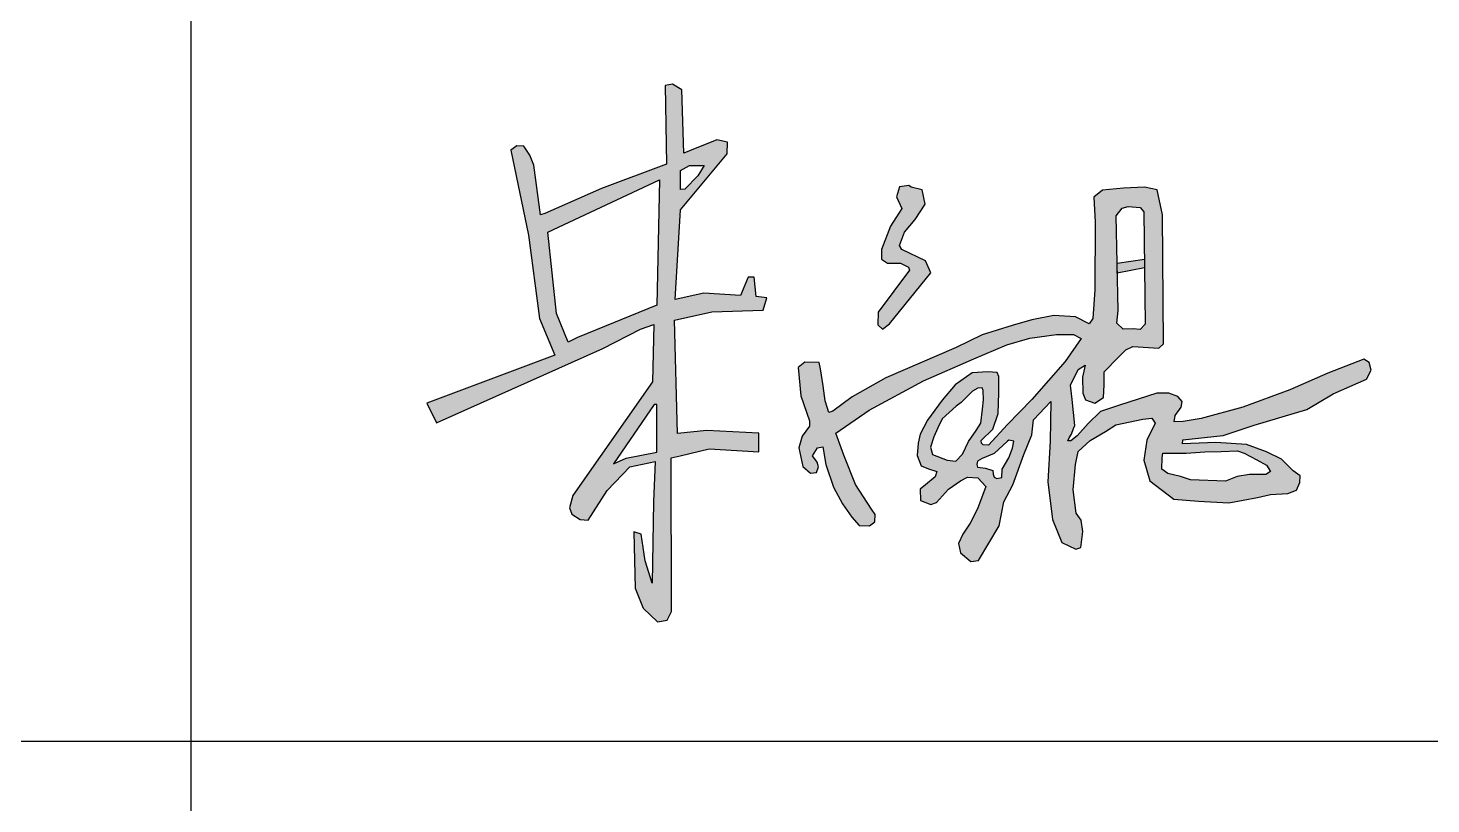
# Model space of a CAD drawing. Extents: x -427546 to -314919, y 698702 to 968782.
# Drawn here: x -356256 to -354447, y 904965 to 905967 of the extents above; entities that cross this region are included whole.
import ezdxf

# ---------------------------------------------------------------- set-up
doc = ezdxf.new("R2010")
doc.units = 0
doc.header["$LTSCALE"] = 1000
doc.header["$MEASUREMENT"] = 0
doc.layers.get('0').update_dxf_attribs({"linetype": 'CONTINUOUS'})
doc.layers.add('PUB_TITLE', color=4, linetype='CONTINUOUS')

msp = doc.modelspace()

# ---------------------------------------------------------------- hatches: boundary and pattern name
h = msp.add_hatch(color=7)
h.paths.add_polyline_path([(-355422.5, 905589.8), (-355374.2, 905600.5), (-355307.9, 905602.9), (-355303.4, 905618.6), (-355316.9, 905620.5), (-355319.5, 905645.2), (-355327.3, 905645.4), (-355337.2, 905621.8), (-355384.7, 905624.5), (-355421.6, 905616.7), (-355414.8, 905732.4), (-355354.3, 905804.5), (-355354, 905819.4), (-355367.7, 905822.7), (-355400.9, 905809.1), (-355410.3, 905805.5), (-355412.8, 905887.3), (-355425, 905894.5), (-355434.2, 905892.8), (-355432.7, 905791.3), (-355516.4, 905759.7), (-355589.6, 905727.7), (-355595.3, 905725.7), (-355603.7, 905790), (-355608.8, 905802.6), (-355616.6, 905814.3), (-355625.7, 905815), (-355633.4, 905809.1), (-355610.8, 905699.6), (-355596.3, 905591.9), (-355576.8, 905544.6), (-355741.8, 905482.8), (-355729.3, 905457.2), (-355515, 905553.1), (-355466.2, 905578.3), (-355448.9, 905584.1), (-355450.9, 905510.2), (-355553.5, 905363.6), (-355557.7, 905347.6), (-355554.9, 905339.6), (-355544, 905332.8), (-355533.5, 905331.9), (-355509.3, 905370), (-355479.9, 905400.6), (-355447.5, 905407.6), (-355449.3, 905355.4), (-355451, 905250.5), (-355460, 905279.3), (-355465.3, 905313.8), (-355474.8, 905316.6), (-355473.9, 905279.9), (-355472.9, 905243.9), (-355462.9, 905218.3), (-355444.4, 905200.5), (-355431.8, 905202.7), (-355426.1, 905213.8), (-355426.7, 905412.1), (-355415, 905414.6), (-355377.7, 905423.6), (-355313.8, 905420), (-355313.8, 905443.9), (-355380.5, 905447.6), (-355418.7, 905443.5)])
h.paths.add_polyline_path([(-355445, 905609.2), (-355547.6, 905567.4), (-355559.3, 905561.6), (-355574.5, 905598.3), (-355585.7, 905703.3), (-355441.9, 905770.9)], flags=16)
h.paths.add_polyline_path([(-355445, 905480.9), (-355445, 905419.7), (-355484.5, 905411.8), (-355501, 905404.3), (-355448.5, 905480.9)], flags=16)
h.paths.add_polyline_path([(-355414.8, 905758.6), (-355414.8, 905783), (-355403, 905789.5), (-355384, 905789.5), (-355392.3, 905776.1), (-355408.9, 905759)], flags=16)
h = msp.add_hatch(color=7)
h.paths.add_polyline_path([(-354831.3, 905555.7), (-354797.6, 905553.7), (-354791.8, 905559.5), (-354793, 905725.6), (-354800, 905758), (-354816.1, 905761.6), (-354843.2, 905760.3), (-354870.2, 905757.5), (-354881.6, 905748.4), (-354879.7, 905716.1), (-354880.2, 905629.1), (-354882.9, 905591.8), (-354887.7, 905584.9), (-354905.4, 905594.3), (-354933.1, 905595.8), (-354961.7, 905590.3), (-354987.1, 905583.1), (-355025.5, 905571.1), (-355059.2, 905554.4), (-355150, 905515.6), (-355193.2, 905490.8), (-355218.1, 905472.4), (-355223.2, 905470.5), (-355227.9, 905485.6), (-355230.8, 905505.2), (-355233.9, 905526.9), (-355235.8, 905535.1), (-355254.1, 905535.5), (-355262.8, 905528.7), (-355259.6, 905492.1), (-355248.1, 905459.9), (-355248.3, 905453), (-355257.8, 905440.1), (-355262, 905425.3), (-355256.7, 905400.9), (-355246.9, 905392.5), (-355239.3, 905393.1), (-355236.5, 905400.6), (-355238.2, 905406.5), (-355244.3, 905414.7), (-355237.8, 905425), (-355231, 905426.4), (-355227.4, 905403.6), (-355217.3, 905374.5), (-355205.8, 905352.7), (-355193.5, 905335.6), (-355184.2, 905325), (-355170.7, 905324.3), (-355163.8, 905329.8), (-355163.4, 905339), (-355168.3, 905345.9), (-355188.9, 905377.6), (-355203.8, 905415.8), (-355214.1, 905443.8), (-355171.2, 905473.6), (-355101.4, 905511.5), (-355036.5, 905539.9), (-354993.6, 905558), (-354964.2, 905566.5), (-354929.8, 905571.4), (-354907.9, 905571.4), (-354897.9, 905566.1), (-354918.5, 905536.4), (-354961.7, 905487.5), (-354992.9, 905455.2), (-355017.4, 905428.6), (-355024.2, 905428.9), (-355026.3, 905431.2), (-355027, 905434.5), (-355011.8, 905449.2), (-355004.8, 905469.3), (-355004.1, 905496.1), (-355004, 905517), (-355006.3, 905522.2), (-355018.2, 905523.2), (-355038.5, 905521.8), (-355060.3, 905506.5), (-355077.3, 905486.4), (-355096.1, 905460.6), (-355105.7, 905442.6), (-355108.2, 905431.1), (-355109.2, 905415.3), (-355104.4, 905401.9), (-355094.6, 905398.2), (-355083.9, 905394.6), (-355086.3, 905387.8), (-355098.7, 905377.4), (-355105.7, 905371.7), (-355105.2, 905357.1), (-355091.8, 905352.1), (-355084.5, 905354.4), (-355068.9, 905371.8), (-355053.4, 905382.5), (-355044.4, 905387.2), (-355031.2, 905386.5), (-355021, 905375), (-355031.7, 905346.4), (-355041.2, 905328), (-355050.4, 905313.6), (-355055.9, 905301.6), (-355053.4, 905289.6), (-355040.2, 905278.4), (-355030.2, 905279.7), (-355003.6, 905324.3), (-354997.7, 905355.4), (-354986, 905377.4), (-354972, 905416.5), (-354961.7, 905442), (-354959.5, 905461.2), (-354937.1, 905484.9), (-354938, 905433.5), (-354940.7, 905381.1), (-354934.7, 905332.8), (-354922.8, 905302.8), (-354904.7, 905294.3), (-354898.4, 905296.6), (-354895.6, 905316.9), (-354897.9, 905331.6), (-354904.4, 905340.8), (-354908.1, 905370.8), (-354905.2, 905403.4), (-354901.6, 905420.4), (-354886.2, 905434.4), (-354866.6, 905446.2), (-354853.1, 905454.9), (-354818.6, 905462.2), (-354806.6, 905463.3), (-354802.7, 905457), (-354813.1, 905435), (-354816.9, 905409.2), (-354809.5, 905382.3), (-354778.6, 905358.9), (-354746.8, 905356.4), (-354707.4, 905354.3), (-354670.3, 905361), (-354653.9, 905365), (-354631.6, 905366), (-354620.3, 905370.6), (-354616, 905380.2), (-354615.5, 905389), (-354624.7, 905395.4), (-354639.6, 905410.5), (-354658.9, 905420.1), (-354684.8, 905429.5), (-354724.4, 905431.9), (-354767.3, 905430.3), (-354767, 905435.3), (-354714.9, 905441), (-354674.6, 905454.2), (-354606.7, 905474.7), (-354572.9, 905494.8), (-354530, 905513.6), (-354524, 905525.5), (-354526.7, 905535.3), (-354533.5, 905539.7), (-354580, 905521.4), (-354628.8, 905499.9), (-354689.3, 905477.6), (-354743, 905462.8), (-354766.3, 905459.2), (-354777.9, 905458.8), (-354776.8, 905466.6), (-354768.8, 905477.7), (-354767.5, 905485), (-354773.4, 905491.2), (-354784.7, 905495.6), (-354800.5, 905495.6), (-354848.3, 905480.1), (-354873, 905472.1), (-354888.9, 905456.6), (-354903, 905440.5), (-354911.4, 905434), (-354914.9, 905434.2), (-354913.5, 905437.8), (-354910.4, 905442.8), (-354907.8, 905450), (-354906.2, 905454.1), (-354909.5, 905487.4), (-354911.7, 905505.8), (-354902, 905526.2), (-354892.6, 905531.7), (-354896.3, 905516.3), (-354895.8, 905495.6), (-354892.3, 905487.1), (-354880.1, 905482.7), (-354869.1, 905489.9), (-354868.1, 905506.3), (-354868.1, 905523.3), (-354850.2, 905541.7), (-354840.5, 905551.7)])
h.paths.add_polyline_path([(-354852, 905585.9), (-354850.3, 905602.4), (-354852.9, 905724.3), (-354844.9, 905734.4), (-354837.3, 905736.4), (-354821.8, 905735.1), (-354817.2, 905729.8), (-354815.2, 905584.8), (-354821.7, 905577.7), (-354830.7, 905578.6), (-354843.9, 905578.3)], flags=16)
h.paths.add_polyline_path([(-354792.4, 905418), (-354762.3, 905418.4), (-354738.3, 905420), (-354717.4, 905420.2), (-354696.1, 905421), (-354687.6, 905418), (-354671.5, 905409.5), (-354659.1, 905402.7), (-354653.7, 905394.4), (-354659.7, 905390.8), (-354680.9, 905390.7), (-354696.7, 905388.3), (-354711.7, 905382.2), (-354757, 905383.6), (-354770, 905388.3), (-354786.1, 905392), (-354793.8, 905397.5), (-354793.6, 905412.3)], flags=16)
h.paths.add_polyline_path([(-355024.1, 905499.2), (-355023.8, 905487.2), (-355025.3, 905474.8), (-355027.3, 905457.1), (-355033.3, 905447.3), (-355043.3, 905433.4), (-355051, 905417), (-355059.5, 905408), (-355070.7, 905409), (-355089.6, 905416.5), (-355092.3, 905425.8), (-355087.9, 905439.4), (-355082.9, 905450.9), (-355077.1, 905462.6), (-355059.1, 905479), (-355052.6, 905483.7), (-355046.4, 905490.2), (-355038.2, 905498.4), (-355031.1, 905502.3), (-355025.5, 905502.4)], flags=16)
h.paths.add_polyline_path([(-354984.9, 905433.8), (-354986.6, 905424.6), (-354991.3, 905412.3), (-354999.7, 905397.7), (-355000.4, 905386.6), (-355006.7, 905385.4), (-355010.1, 905387.1), (-355011.3, 905390.9), (-355011.8, 905396), (-355021.4, 905398.9), (-355031.7, 905400.2), (-355032.3, 905403.7), (-355031.8, 905407.7), (-355025.8, 905411.5), (-355010.1, 905417.8), (-354992.8, 905433.9), (-354991, 905435)], flags=16)
for points in [[(-355091.6, 905651), (-355098.5, 905666.4), (-355129.1, 905681), (-355132.3, 905686), (-355125.8, 905703.2), (-355111.9, 905719.9), (-355099.3, 905739.4), (-355102.8, 905758.2), (-355117.1, 905761.6), (-355120.2, 905763.6), (-355132.4, 905762.1), (-355135.9, 905749.2), (-355129.4, 905734), (-355143.9, 905711.1), (-355155.6, 905681.2), (-355155.5, 905668.4), (-355147.8, 905663.4), (-355131, 905663.4), (-355120.7, 905658.2), (-355119.3, 905654.2), (-355159.6, 905600.1), (-355160.1, 905583.9), (-355154.1, 905578.4), (-355144.9, 905585.2)], [(-354816.3, 905668.5), (-354851.6, 905663.3), (-354851.3, 905650.6), (-354816.2, 905657.3)]]:
    msp.add_hatch(color=7).paths.add_polyline_path(points)

# ---------------------------------------------------------------- linework, layer by layer
for points in [[(-355447.5, 905407.6), (-355449.3, 905355.4), (-355451, 905250.5), (-355460, 905279.3), (-355465.3, 905313.8), (-355474.8, 905316.6), (-355473.9, 905279.9), (-355472.9, 905243.9), (-355462.9, 905218.3), (-355444.4, 905200.5), (-355431.8, 905202.7), (-355426.1, 905213.8), (-355426.7, 905412.1), (-355415, 905414.6), (-355377.7, 905423.6), (-355313.8, 905420), (-355313.8, 905443.9), (-355380.5, 905447.6), (-355418.7, 905443.5), (-355422.5, 905589.8), (-355374.2, 905600.5), (-355307.9, 905602.9), (-355303.4, 905618.6), (-355316.9, 905620.5), (-355319.5, 905645.2), (-355327.3, 905645.4), (-355337.2, 905621.8), (-355384.7, 905624.5), (-355421.6, 905616.7), (-355414.8, 905732.4), (-355354.3, 905804.5), (-355354, 905819.4), (-355367.7, 905822.7), (-355400.9, 905809.1), (-355410.3, 905805.5), (-355412.8, 905887.3), (-355425, 905894.5), (-355434.2, 905892.8), (-355432.7, 905791.3), (-355516.4, 905759.7), (-355589.6, 905727.7), (-355595.3, 905725.7), (-355603.7, 905790), (-355608.8, 905802.6), (-355616.6, 905814.3), (-355625.7, 905815), (-355633.4, 905809.1), (-355610.8, 905699.6), (-355596.3, 905591.9), (-355576.8, 905544.6), (-355741.8, 905482.8), (-355729.3, 905457.2), (-355515, 905553.1), (-355466.2, 905578.3), (-355448.9, 905584.1), (-355450.9, 905510.2), (-355553.5, 905363.6), (-355557.7, 905347.6), (-355554.9, 905339.6), (-355544, 905332.8), (-355533.5, 905331.9), (-355509.3, 905370), (-355479.9, 905400.6)], [(-355235.8, 905535.1), (-355254.1, 905535.5), (-355262.8, 905528.7), (-355259.6, 905492.1), (-355248.1, 905459.9), (-355248.3, 905453), (-355257.8, 905440.1), (-355262, 905425.3), (-355256.7, 905400.9), (-355246.9, 905392.5), (-355239.3, 905393.1), (-355236.5, 905400.6), (-355238.2, 905406.5), (-355244.3, 905414.7), (-355237.8, 905425), (-355231, 905426.4), (-355227.4, 905403.6), (-355217.3, 905374.5), (-355205.8, 905352.7), (-355193.5, 905335.6), (-355184.2, 905325), (-355170.7, 905324.3), (-355163.8, 905329.8), (-355163.4, 905339), (-355168.3, 905345.9), (-355188.9, 905377.6), (-355203.8, 905415.8), (-355214.1, 905443.8), (-355171.2, 905473.6), (-355101.4, 905511.5), (-355036.5, 905539.9), (-354993.6, 905558), (-354964.2, 905566.5), (-354929.8, 905571.4), (-354907.9, 905571.4), (-354897.9, 905566.1), (-354918.5, 905536.4), (-354961.7, 905487.5), (-354992.9, 905455.2), (-355017.4, 905428.6), (-355024.2, 905428.9), (-355026.3, 905431.2), (-355027, 905434.5), (-355011.8, 905449.2), (-355004.8, 905469.3), (-355004.1, 905496.1), (-355004, 905517), (-355006.3, 905522.2), (-355018.2, 905523.2), (-355038.5, 905521.8), (-355060.3, 905506.5), (-355077.3, 905486.4), (-355096.1, 905460.6), (-355105.7, 905442.6), (-355108.2, 905431.1), (-355109.2, 905415.3), (-355104.4, 905401.9), (-355094.6, 905398.2), (-355083.9, 905394.6), (-355086.3, 905387.8), (-355098.7, 905377.4), (-355105.7, 905371.7), (-355105.2, 905357.1), (-355091.8, 905352.1), (-355084.5, 905354.4), (-355068.9, 905371.8), (-355053.4, 905382.5), (-355044.4, 905387.2), (-355031.2, 905386.5), (-355021, 905375), (-355031.7, 905346.4), (-355041.2, 905328), (-355050.4, 905313.6), (-355055.9, 905301.6), (-355053.4, 905289.6), (-355040.2, 905278.4), (-355030.2, 905279.7), (-355003.6, 905324.3), (-354997.7, 905355.4), (-354986, 905377.4), (-354972, 905416.5), (-354961.7, 905442), (-354959.5, 905461.2), (-354937.1, 905484.9), (-354938, 905433.5), (-354940.7, 905381.1), (-354934.7, 905332.8), (-354922.8, 905302.8), (-354904.7, 905294.3), (-354898.4, 905296.6), (-354895.6, 905316.9), (-354897.9, 905331.6), (-354904.4, 905340.8), (-354908.1, 905370.8), (-354905.2, 905403.4), (-354901.6, 905420.4), (-354886.2, 905434.4), (-354866.6, 905446.2), (-354853.1, 905454.9), (-354818.6, 905462.2), (-354806.6, 905463.3), (-354802.7, 905457), (-354813.1, 905435), (-354816.9, 905409.2), (-354809.5, 905382.3), (-354778.6, 905358.9), (-354746.8, 905356.4), (-354707.4, 905354.3), (-354670.3, 905361), (-354653.9, 905365), (-354631.6, 905366), (-354620.3, 905370.6), (-354616, 905380.2), (-354615.5, 905389), (-354624.7, 905395.4), (-354639.6, 905410.5), (-354658.9, 905420.1), (-354684.8, 905429.5), (-354724.4, 905431.9), (-354767.3, 905430.3), (-354767, 905435.3), (-354714.9, 905441), (-354674.6, 905454.2), (-354606.7, 905474.7), (-354572.9, 905494.8), (-354530, 905513.6), (-354524, 905525.5), (-354526.7, 905535.3), (-354533.5, 905539.7), (-354580, 905521.4), (-354628.8, 905499.9), (-354689.3, 905477.6), (-354743, 905462.8), (-354766.3, 905459.2), (-354777.9, 905458.8), (-354776.8, 905466.6), (-354768.8, 905477.7), (-354767.5, 905485), (-354773.4, 905491.2), (-354784.7, 905495.6), (-354800.5, 905495.6), (-354848.3, 905480.1), (-354873, 905472.1), (-354888.9, 905456.6), (-354903, 905440.5), (-354911.4, 905434), (-354914.9, 905434.2), (-354913.5, 905437.8), (-354910.4, 905442.8), (-354907.8, 905450), (-354906.2, 905454.1), (-354909.5, 905487.4), (-354911.7, 905505.8), (-354902, 905526.2), (-354892.6, 905531.7), (-354896.3, 905516.3), (-354895.8, 905495.6), (-354892.3, 905487.1), (-354880.1, 905482.7), (-354869.1, 905489.9), (-354868.1, 905506.3), (-354868.1, 905523.3), (-354850.2, 905541.7), (-354840.5, 905551.7), (-354831.3, 905555.7), (-354797.6, 905553.7), (-354791.8, 905559.5), (-354793, 905725.6), (-354800, 905758), (-354816.1, 905761.6), (-354843.2, 905760.3), (-354870.2, 905757.5), (-354881.6, 905748.4), (-354879.7, 905716.1), (-354880.2, 905629.1), (-354882.9, 905591.8), (-354887.7, 905584.9), (-354905.4, 905594.3), (-354933.1, 905595.8), (-354961.7, 905590.3), (-354987.1, 905583.1), (-355025.5, 905571.1), (-355059.2, 905554.4), (-355150, 905515.6), (-355193.2, 905490.8), (-355218.1, 905472.4), (-355223.2, 905470.5), (-355227.9, 905485.6), (-355230.8, 905505.2), (-355233.9, 905526.9)], [(-355120.2, 905763.6), (-355132.4, 905762.1), (-355135.9, 905749.2), (-355129.4, 905734), (-355143.9, 905711.1), (-355155.6, 905681.2), (-355155.5, 905668.4), (-355147.8, 905663.4), (-355131, 905663.4), (-355120.7, 905658.2), (-355119.3, 905654.2), (-355159.6, 905600.1), (-355160.1, 905583.9), (-355154.1, 905578.4), (-355144.9, 905585.2), (-355091.6, 905651), (-355098.5, 905666.4), (-355129.1, 905681), (-355132.3, 905686), (-355125.8, 905703.2), (-355111.9, 905719.9), (-355099.3, 905739.4), (-355102.8, 905758.2), (-355117.1, 905761.6), (-355117.1, 905761.6), (-355117.1, 905761.6)], [(-354852.9, 905724.3), (-354844.9, 905734.4), (-354837.3, 905736.4), (-354821.8, 905735.1), (-354817.2, 905729.8), (-354815.2, 905584.8), (-354821.7, 905577.7), (-354830.7, 905578.6), (-354843.9, 905578.3), (-354852, 905585.9), (-354850.3, 905602.4), (-354852.9, 905724.3)]]:
    msp.add_lwpolyline(points, close=True)
for points in [[(-355414.8, 905783), (-355403, 905789.5), (-355384, 905789.5), (-355392.3, 905776.1), (-355408.9, 905759), (-355414.8, 905758.6), (-355414.8, 905783)], [(-355585.7, 905703.3), (-355441.9, 905770.9), (-355445, 905609.2), (-355547.6, 905567.4), (-355559.3, 905561.6), (-355574.5, 905598.3), (-355585.7, 905703.3)], [(-354851.6, 905663.3), (-354816.3, 905668.5), (-354816.2, 905657.3), (-354851.3, 905650.6), (-354851.6, 905663.3)], [(-355059.1, 905479), (-355077.1, 905462.6), (-355082.9, 905450.9), (-355087.9, 905439.4), (-355092.3, 905425.8), (-355089.6, 905416.5), (-355070.7, 905409), (-355059.5, 905408), (-355051, 905417), (-355043.3, 905433.4), (-355033.3, 905447.3), (-355027.3, 905457.1), (-355025.3, 905474.8), (-355023.8, 905487.2), (-355024.1, 905499.2), (-355025.5, 905502.4), (-355031.1, 905502.3), (-355038.2, 905498.4), (-355046.4, 905490.2), (-355052.6, 905483.7), (-355059.1, 905479)], [(-355448.5, 905480.9), (-355501, 905404.3), (-355484.5, 905411.8), (-355445, 905419.7), (-355445, 905480.9), (-355448.5, 905480.9)], [(-354992.8, 905433.9), (-355010.1, 905417.8), (-355025.8, 905411.5), (-355031.8, 905407.7), (-355032.3, 905403.7), (-355031.7, 905400.2), (-355021.4, 905398.9), (-355011.8, 905396), (-355011.3, 905390.9), (-355010.1, 905387.1), (-355006.7, 905385.4), (-355000.4, 905386.6), (-354999.7, 905397.7), (-354991.3, 905412.3), (-354986.6, 905424.6), (-354984.9, 905433.8), (-354991, 905435), (-354992.8, 905433.9)], [(-354762.3, 905418.4), (-354738.3, 905420), (-354717.4, 905420.2), (-354696.1, 905421), (-354687.6, 905418), (-354671.5, 905409.5), (-354659.1, 905402.7), (-354653.7, 905394.4), (-354659.7, 905390.8), (-354680.9, 905390.7), (-354696.7, 905388.3), (-354711.7, 905382.2), (-354757, 905383.6), (-354770, 905388.3), (-354786.1, 905392), (-354793.8, 905397.5), (-354793.6, 905412.3), (-354792.4, 905418), (-354762.3, 905418.4)]]:
    msp.add_lwpolyline(points)
at = {"layer": 'PUB_TITLE', "color": 4}
for p, q in [((-356045.8, 902046.4), (-356045.8, 909046.4)), ((-359745.8, 905046.4), (-354245.8, 905046.4))]:
    msp.add_line(p, q, dxfattribs=at)

doc.saveas('drawing.dxf')
